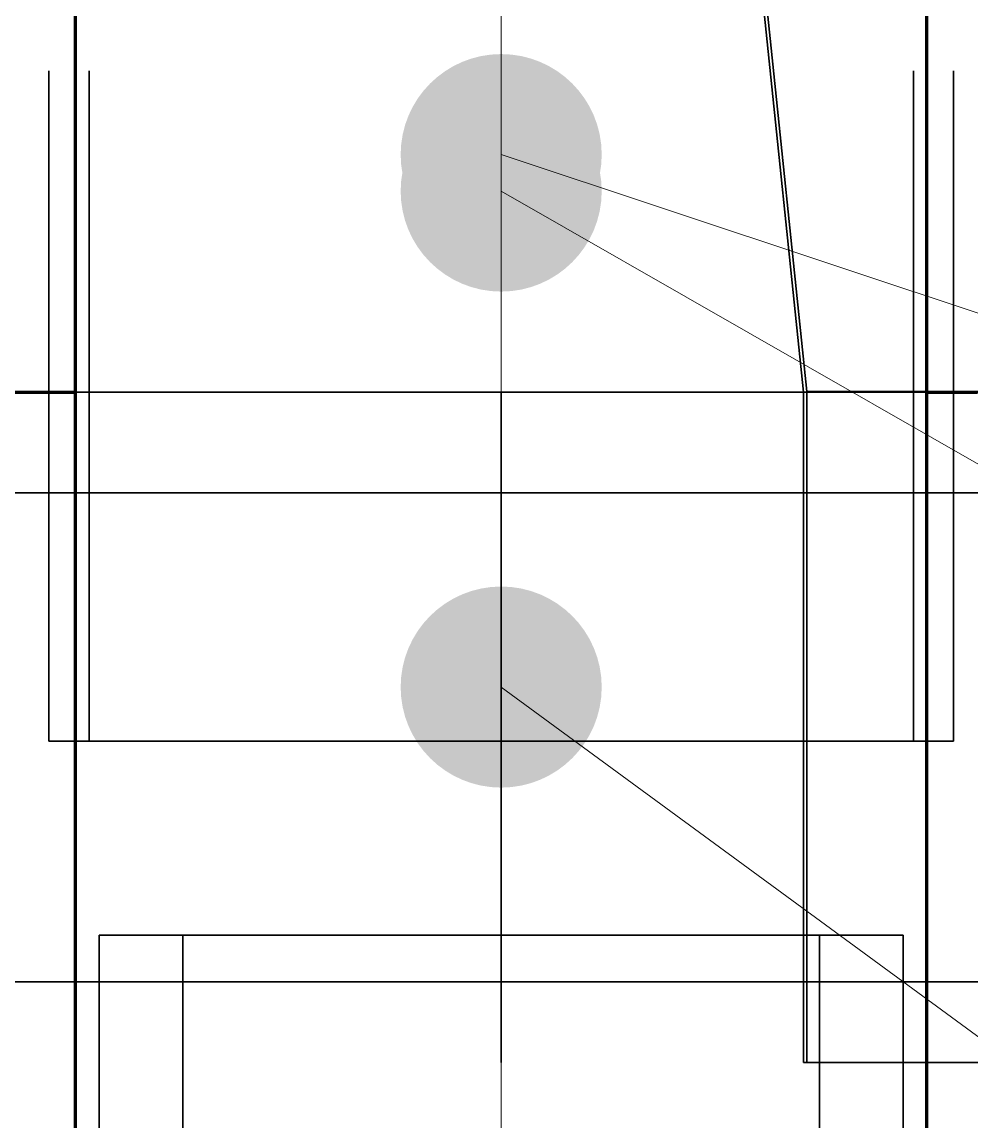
# Model space of a CAD drawing. Header units: millimetres. Extents: x 0 to 2382, y 0 to 420.
# Drawn here: x 997.11 to 1002.77, y 340.05 to 346.62 of the extents above; entities that cross this region are included whole.
import ezdxf

# ---------------------------------------------------------------- set-up
doc = ezdxf.new("R2010")
doc.units = ezdxf.units.MM
doc.linetypes.add('IRAM-E-TRAZOS', pattern=[5, 4, -1])
doc.linetypes.add('IRAM-F-TRAZO-PUNTO', pattern=[20, 15, -2, 1, -2])
for name, color, linetype, lineweight in [('01-VISIBLE', 7, 'CONTINUOUS', 70), ('02-OCULTA', 4, 'IRAM-E-TRAZOS', 35), ('03-EJE', 1, 'IRAM-F-TRAZO-PUNTO', 18), ('08-FINA', 5, 'CONTINUOUS', 18)]:
    doc.layers.add(name, color=color, linetype=linetype, lineweight=lineweight)

msp = doc.modelspace()

# ---------------------------------------------------------------- hatches: boundary and pattern name
at = {"layer": '08-FINA'}
h = msp.add_hatch(color=7, dxfattribs=at)
h.dxf.hatch_style = 1
edge = h.paths.add_edge_path()
edge.add_arc((999.9667, 345.8253), 0.6, 0, 360)
h = msp.add_hatch(color=7, dxfattribs=at)
h.dxf.hatch_style = 1
edge = h.paths.add_edge_path()
edge.add_arc((999.9667, 345.6079), 0.6, 0, 360)
h = msp.add_hatch(color=7, dxfattribs=at)
h.dxf.hatch_style = 1
edge = h.paths.add_edge_path()
edge.add_arc((999.9667, 342.6479), 0.6, 0, 360)

# ---------------------------------------------------------------- linework, layer by layer
at = {"layer": '01-VISIBLE'}
for points in [[(997.4267, 317.9618), (997.4267, 354.5582)], [(1002.5067, 319.2908), (1002.5067, 354.5582)], [(997.0228, 344.4079), (997.1238, 344.4079), (997.2247, 344.4079), (997.3257, 344.4079), (997.4267, 344.4079)], [(1002.5067, 344.4079), (1002.6076, 344.4079), (1002.7086, 344.4079), (1002.8096, 344.4079)]]:
    msp.add_lwpolyline(points, dxfattribs=at)
at = {"layer": '02-OCULTA'}
for points in [[(997.4267, 354.5582), (997.4267, 317.9618)], [(1002.5067, 354.5582), (1002.5067, 319.2908)], [(997.2667, 342.3253), (997.2667, 349.3253)], [(997.5067, 342.3253), (997.5067, 349.3253)], [(1002.4267, 342.3253), (1002.4267, 349.3253)], [(1002.6667, 342.3253), (1002.6667, 349.3253)], [(1001.7716, 344.4079), (1001.5216, 346.8079)], [(1001.5395, 346.8322), (1001.7916, 344.4121)], [(999.9667, 344.4079), (999.8664, 344.4079), (999.7661, 344.4079), (999.6658, 344.4079), (999.5655, 344.4079), (999.4652, 344.4079), (999.3649, 344.4079), (999.2646, 344.4079), (999.1643, 344.4079), (999.064, 344.4079), (998.9637, 344.4079), (998.8634, 344.4079), (998.7631, 344.4079), (998.6628, 344.4079), (998.5625, 344.4079), (998.4622, 344.4079), (998.3619, 344.4079), (998.2616, 344.4079), (998.1613, 344.4079), (998.061, 344.4079), (997.9607, 344.4079), (997.8604, 344.4079), (997.7601, 344.4079), (997.6598, 344.4079), (997.5595, 344.4079), (997.4592, 344.4079), (997.3589, 344.4079), (997.2586, 344.4079), (997.1583, 344.4079), (997.058, 344.4079)], [(997.058, 344.4079), (997.1583, 344.4079), (997.2586, 344.4079), (997.3589, 344.4079), (997.4592, 344.4079), (997.5595, 344.4079), (997.6598, 344.4079), (997.7601, 344.4079), (997.8604, 344.4079), (997.9607, 344.4079), (998.061, 344.4079), (998.1613, 344.4079), (998.2616, 344.4079), (998.3619, 344.4079), (998.4622, 344.4079), (998.5625, 344.4079), (998.6628, 344.4079), (998.7631, 344.4079), (998.8634, 344.4079), (998.9637, 344.4079), (999.064, 344.4079), (999.1643, 344.4079), (999.2646, 344.4079), (999.3649, 344.4079), (999.4652, 344.4079), (999.5655, 344.4079), (999.6658, 344.4079), (999.7661, 344.4079), (999.8664, 344.4079), (999.9667, 344.4079), (1000.067, 344.4079), (1000.1673, 344.4079), (1000.2676, 344.4079), (1000.3679, 344.4079), (1000.4682, 344.4079), (1000.5685, 344.4079), (1000.6688, 344.4079), (1000.7691, 344.4079), (1000.8694, 344.4079), (1000.9697, 344.4079), (1001.07, 344.4079), (1001.1702, 344.4079), (1001.2705, 344.4079), (1001.3708, 344.4079), (1001.4711, 344.4079), (1001.5714, 344.4079), (1001.6717, 344.4079), (1001.772, 344.4079), (1001.8723, 344.4079), (1001.9726, 344.4079), (1002.0729, 344.4079), (1002.1732, 344.4079), (1002.2735, 344.4079), (1002.3738, 344.4079), (1002.4741, 344.4079), (1002.5744, 344.4079), (1002.6747, 344.4079), (1002.775, 344.4079)], [(999.9667, 344.4079), (999.8664, 344.4079), (999.7661, 344.4079), (999.6658, 344.4079), (999.5655, 344.4079), (999.4652, 344.4079), (999.3649, 344.4079), (999.2646, 344.4079), (999.1643, 344.4079), (999.064, 344.4079), (998.9637, 344.4079), (998.8634, 344.4079), (998.7631, 344.4079), (998.6628, 344.4079), (998.5625, 344.4079), (998.4622, 344.4079), (998.3619, 344.4079), (998.2616, 344.4079), (998.1613, 344.4079), (998.061, 344.4079), (997.9607, 344.4079), (997.8604, 344.4079), (997.7601, 344.4079), (997.6598, 344.4079), (997.5595, 344.4079), (997.4592, 344.4079), (997.3589, 344.4079), (997.2586, 344.4079), (997.1583, 344.4079), (997.058, 344.4079)], [(997.058, 344.4079), (997.1583, 344.4079), (997.2586, 344.4079), (997.3589, 344.4079), (997.4592, 344.4079), (997.5595, 344.4079), (997.6598, 344.4079), (997.7601, 344.4079), (997.8604, 344.4079), (997.9607, 344.4079), (998.061, 344.4079), (998.1613, 344.4079), (998.2616, 344.4079), (998.3619, 344.4079), (998.4622, 344.4079), (998.5625, 344.4079), (998.6628, 344.4079), (998.7631, 344.4079), (998.8634, 344.4079), (998.9637, 344.4079), (999.064, 344.4079), (999.1643, 344.4079), (999.2646, 344.4079), (999.3649, 344.4079), (999.4652, 344.4079), (999.5655, 344.4079), (999.6658, 344.4079), (999.7661, 344.4079), (999.8664, 344.4079), (999.9667, 344.4079), (1000.067, 344.4079), (1000.1673, 344.4079), (1000.2676, 344.4079), (1000.3679, 344.4079), (1000.4682, 344.4079), (1000.5685, 344.4079), (1000.6688, 344.4079), (1000.7691, 344.4079), (1000.8694, 344.4079), (1000.9697, 344.4079), (1001.07, 344.4079), (1001.1702, 344.4079), (1001.2705, 344.4079), (1001.3708, 344.4079), (1001.4711, 344.4079), (1001.5714, 344.4079), (1001.6717, 344.4079), (1001.772, 344.4079), (1001.8723, 344.4079), (1001.9726, 344.4079), (1002.0729, 344.4079), (1002.1732, 344.4079), (1002.2735, 344.4079), (1002.3738, 344.4079), (1002.4741, 344.4079), (1002.5744, 344.4079), (1002.6747, 344.4079), (1002.775, 344.4079)], [(999.9667, 344.4079), (999.8664, 344.4079), (999.7661, 344.4079), (999.6658, 344.4079), (999.5656, 344.4079), (999.4653, 344.4079), (999.365, 344.4079), (999.2647, 344.4079), (999.1644, 344.4079), (999.0642, 344.4079), (998.9639, 344.4079), (998.8636, 344.4079), (998.7633, 344.4079), (998.6631, 344.4079), (998.5628, 344.4079), (998.4625, 344.4079), (998.3622, 344.4079), (998.2619, 344.4079), (998.1617, 344.4079), (998.0614, 344.4079), (997.9611, 344.4079), (997.8608, 344.4079), (997.7606, 344.4079), (997.6603, 344.4079), (997.56, 344.4079), (997.4597, 344.4079), (997.3594, 344.4079), (997.2592, 344.4079), (997.1589, 344.4079), (997.0586, 344.4079)], [(997.0586, 344.4079), (997.1589, 344.4079), (997.2592, 344.4079), (997.3594, 344.4079), (997.4597, 344.4079), (997.56, 344.4079), (997.6603, 344.4079), (997.7606, 344.4079), (997.8608, 344.4079), (997.9611, 344.4079), (998.0614, 344.4079), (998.1617, 344.4079), (998.2619, 344.4079), (998.3622, 344.4079), (998.4625, 344.4079), (998.5628, 344.4079), (998.6631, 344.4079), (998.7633, 344.4079), (998.8636, 344.4079), (998.9639, 344.4079), (999.0642, 344.4079), (999.1644, 344.4079), (999.2647, 344.4079), (999.365, 344.4079), (999.4653, 344.4079), (999.5656, 344.4079), (999.6658, 344.4079), (999.7661, 344.4079), (999.8664, 344.4079), (999.9667, 344.4079), (1000.0669, 344.4079), (1000.1672, 344.4079), (1000.2675, 344.4079), (1000.3678, 344.4079), (1000.4681, 344.4079), (1000.5683, 344.4079), (1000.6686, 344.4079), (1000.7689, 344.4079), (1000.8692, 344.4079), (1000.9694, 344.4079), (1001.0697, 344.4079), (1001.17, 344.4079), (1001.2703, 344.4079), (1001.3706, 344.4079), (1001.4708, 344.4079), (1001.5711, 344.4079), (1001.6714, 344.4079), (1001.7717, 344.4079), (1001.8719, 344.4079), (1001.9722, 344.4079), (1002.0725, 344.4079), (1002.1728, 344.4079), (1002.2731, 344.4079), (1002.3733, 344.4079), (1002.4736, 344.4079), (1002.5739, 344.4079), (1002.6742, 344.4079), (1002.7744, 344.4079)], [(999.9667, 344.4079), (999.8667, 344.4079), (999.7667, 344.4079), (999.6667, 344.4079), (999.5667, 344.4079), (999.4667, 344.4079), (999.3667, 344.4079), (999.2667, 344.4079), (999.1667, 344.4079), (999.0667, 344.4079), (998.9667, 344.4079), (998.8667, 344.4079), (998.7667, 344.4079), (998.6667, 344.4079), (998.5667, 344.4079), (998.4667, 344.4079), (998.3667, 344.4079), (998.2667, 344.4079), (998.1667, 344.4079), (998.0667, 344.4079), (997.9667, 344.4079), (997.8667, 344.4079), (997.7667, 344.4079), (997.6667, 344.4079), (997.5667, 344.4079), (997.4667, 344.4079), (997.3667, 344.4079), (997.2667, 344.4079), (997.1667, 344.4079), (997.0667, 344.4079)], [(999.9667, 344.4079), (999.8667, 344.4079), (999.7667, 344.4079), (999.6667, 344.4079), (999.5667, 344.4079), (999.4667, 344.4079), (999.3667, 344.4079), (999.2667, 344.4079), (999.1667, 344.4079), (999.0667, 344.4079), (998.9667, 344.4079), (998.8667, 344.4079), (998.7667, 344.4079), (998.6667, 344.4079), (998.5667, 344.4079), (998.4667, 344.4079), (998.3667, 344.4079), (998.2667, 344.4079), (998.1667, 344.4079), (998.0667, 344.4079), (997.9667, 344.4079), (997.8667, 344.4079), (997.7667, 344.4079), (997.6667, 344.4079), (997.5667, 344.4079), (997.4667, 344.4079), (997.3667, 344.4079), (997.2667, 344.4079), (997.1667, 344.4079), (997.0667, 344.4079)], [(997.0667, 344.4079), (997.1667, 344.4079), (997.2667, 344.4079), (997.3667, 344.4079), (997.4667, 344.4079), (997.5667, 344.4079), (997.6667, 344.4079), (997.7667, 344.4079), (997.8667, 344.4079), (997.9667, 344.4079), (998.0667, 344.4079), (998.1667, 344.4079), (998.2667, 344.4079), (998.3667, 344.4079), (998.4667, 344.4079), (998.5667, 344.4079), (998.6667, 344.4079), (998.7667, 344.4079), (998.8667, 344.4079), (998.9667, 344.4079), (999.0667, 344.4079), (999.1667, 344.4079), (999.2667, 344.4079), (999.3667, 344.4079), (999.4667, 344.4079), (999.5667, 344.4079), (999.6667, 344.4079), (999.7667, 344.4079), (999.8667, 344.4079), (999.9667, 344.4079), (1000.0667, 344.4079), (1000.1667, 344.4079), (1000.2667, 344.4079), (1000.3667, 344.4079), (1000.4667, 344.4079), (1000.5667, 344.4079), (1000.6667, 344.4079), (1000.7667, 344.4079), (1000.8667, 344.4079), (1000.9667, 344.4079), (1001.0667, 344.4079), (1001.1667, 344.4079), (1001.2667, 344.4079), (1001.3667, 344.4079), (1001.4667, 344.4079), (1001.5667, 344.4079), (1001.6667, 344.4079), (1001.7667, 344.4079), (1001.8667, 344.4079), (1001.9667, 344.4079), (1002.0667, 344.4079), (1002.1667, 344.4079), (1002.2667, 344.4079), (1002.3667, 344.4079), (1002.4667, 344.4079), (1002.5667, 344.4079), (1002.6667, 344.4079), (1002.7667, 344.4079), (1002.8667, 344.4079)], [(999.9667, 344.4079), (999.8667, 344.4079), (999.7667, 344.4079), (999.6667, 344.4079), (999.5667, 344.4079), (999.4667, 344.4079), (999.3667, 344.4079), (999.2667, 344.4079), (999.1667, 344.4079), (999.0667, 344.4079), (998.9667, 344.4079), (998.8667, 344.4079), (998.7667, 344.4079), (998.6667, 344.4079), (998.5667, 344.4079), (998.4667, 344.4079), (998.3667, 344.4079), (998.2667, 344.4079), (998.1667, 344.4079), (998.0667, 344.4079), (997.9667, 344.4079), (997.8667, 344.4079), (997.7667, 344.4079), (997.6667, 344.4079), (997.5667, 344.4079), (997.4667, 344.4079), (997.3667, 344.4079), (997.2667, 344.4079), (997.1667, 344.4079), (997.0667, 344.4079)], [(997.0667, 344.4079), (997.1667, 344.4079), (997.2667, 344.4079), (997.3667, 344.4079), (997.4667, 344.4079), (997.5667, 344.4079), (997.6667, 344.4079), (997.7667, 344.4079), (997.8667, 344.4079), (997.9667, 344.4079), (998.0667, 344.4079), (998.1667, 344.4079), (998.2667, 344.4079), (998.3667, 344.4079), (998.4667, 344.4079), (998.5667, 344.4079), (998.6667, 344.4079), (998.7667, 344.4079), (998.8667, 344.4079), (998.9667, 344.4079), (999.0667, 344.4079), (999.1667, 344.4079), (999.2667, 344.4079), (999.3667, 344.4079), (999.4667, 344.4079), (999.5667, 344.4079), (999.6667, 344.4079), (999.7667, 344.4079), (999.8667, 344.4079), (999.9667, 344.4079), (1000.0667, 344.4079), (1000.1667, 344.4079), (1000.2667, 344.4079), (1000.3667, 344.4079), (1000.4667, 344.4079), (1000.5667, 344.4079), (1000.6667, 344.4079), (1000.7667, 344.4079), (1000.8667, 344.4079), (1000.9667, 344.4079), (1001.0667, 344.4079), (1001.1667, 344.4079), (1001.2667, 344.4079), (1001.3667, 344.4079), (1001.4667, 344.4079), (1001.5667, 344.4079), (1001.6667, 344.4079), (1001.7667, 344.4079), (1001.8667, 344.4079), (1001.9667, 344.4079), (1002.0667, 344.4079), (1002.1667, 344.4079), (1002.2667, 344.4079), (1002.3667, 344.4079), (1002.4667, 344.4079), (1002.5667, 344.4079), (1002.6667, 344.4079), (1002.7667, 344.4079), (1002.8667, 344.4079)], [(999.9667, 344.4079), (999.8667, 344.4079), (999.7667, 344.4079), (999.6667, 344.4079), (999.5667, 344.4079), (999.4667, 344.4079), (999.3667, 344.4079), (999.2667, 344.4079), (999.1667, 344.4079), (999.0667, 344.4079), (998.9667, 344.4079), (998.8667, 344.4079), (998.7667, 344.4079), (998.6667, 344.4079), (998.5667, 344.4079), (998.4667, 344.4079), (998.3667, 344.4079), (998.2667, 344.4079), (998.1667, 344.4079), (998.0667, 344.4079), (997.9667, 344.4079), (997.8667, 344.4079), (997.7667, 344.4079), (997.6667, 344.4079), (997.5667, 344.4079), (997.4667, 344.4079), (997.3667, 344.4079), (997.2667, 344.4079), (997.1667, 344.4079), (997.0667, 344.4079)], [(997.0667, 344.4079), (997.1667, 344.4079), (997.2667, 344.4079), (997.3667, 344.4079), (997.4667, 344.4079), (997.5667, 344.4079), (997.6667, 344.4079), (997.7667, 344.4079), (997.8667, 344.4079), (997.9667, 344.4079), (998.0667, 344.4079), (998.1667, 344.4079), (998.2667, 344.4079), (998.3667, 344.4079), (998.4667, 344.4079), (998.5667, 344.4079), (998.6667, 344.4079), (998.7667, 344.4079), (998.8667, 344.4079), (998.9667, 344.4079), (999.0667, 344.4079), (999.1667, 344.4079), (999.2667, 344.4079), (999.3667, 344.4079), (999.4667, 344.4079), (999.5667, 344.4079), (999.6667, 344.4079), (999.7667, 344.4079), (999.8667, 344.4079), (999.9667, 344.4079), (1000.0667, 344.4079), (1000.1667, 344.4079), (1000.2667, 344.4079), (1000.3667, 344.4079), (1000.4667, 344.4079), (1000.5667, 344.4079), (1000.6667, 344.4079), (1000.7667, 344.4079), (1000.8667, 344.4079), (1000.9667, 344.4079), (1001.0667, 344.4079), (1001.1667, 344.4079), (1001.2667, 344.4079), (1001.3667, 344.4079), (1001.4667, 344.4079), (1001.5667, 344.4079), (1001.6667, 344.4079), (1001.7667, 344.4079), (1001.8667, 344.4079), (1001.9667, 344.4079), (1002.0667, 344.4079), (1002.1667, 344.4079), (1002.2667, 344.4079), (1002.3667, 344.4079), (1002.4667, 344.4079), (1002.5667, 344.4079), (1002.6667, 344.4079), (1002.7667, 344.4079), (1002.8667, 344.4079)], [(999.9667, 344.4079), (999.8667, 344.4079), (999.7667, 344.4079), (999.6667, 344.4079), (999.5667, 344.4079), (999.4667, 344.4079), (999.3667, 344.4079), (999.2667, 344.4079), (999.1667, 344.4079), (999.0667, 344.4079), (998.9667, 344.4079), (998.8667, 344.4079), (998.7667, 344.4079), (998.6667, 344.4079), (998.5667, 344.4079), (998.4667, 344.4079), (998.3667, 344.4079), (998.2667, 344.4079), (998.1667, 344.4079), (998.0667, 344.4079), (997.9667, 344.4079), (997.8667, 344.4079), (997.7667, 344.4079), (997.6667, 344.4079), (997.5667, 344.4079), (997.4667, 344.4079), (997.3667, 344.4079), (997.2667, 344.4079), (997.1667, 344.4079), (997.0667, 344.4079)], [(997.0667, 344.4079), (997.1667, 344.4079), (997.2667, 344.4079), (997.3667, 344.4079), (997.4667, 344.4079), (997.5667, 344.4079), (997.6667, 344.4079), (997.7667, 344.4079), (997.8667, 344.4079), (997.9667, 344.4079), (998.0667, 344.4079), (998.1667, 344.4079), (998.2667, 344.4079), (998.3667, 344.4079), (998.4667, 344.4079), (998.5667, 344.4079), (998.6667, 344.4079), (998.7667, 344.4079), (998.8667, 344.4079), (998.9667, 344.4079), (999.0667, 344.4079), (999.1667, 344.4079), (999.2667, 344.4079), (999.3667, 344.4079), (999.4667, 344.4079), (999.5667, 344.4079), (999.6667, 344.4079), (999.7667, 344.4079), (999.8667, 344.4079), (999.9667, 344.4079), (1000.0667, 344.4079), (1000.1667, 344.4079), (1000.2667, 344.4079), (1000.3667, 344.4079), (1000.4667, 344.4079), (1000.5667, 344.4079), (1000.6667, 344.4079), (1000.7667, 344.4079), (1000.8667, 344.4079), (1000.9667, 344.4079), (1001.0667, 344.4079), (1001.1667, 344.4079), (1001.2667, 344.4079), (1001.3667, 344.4079), (1001.4667, 344.4079), (1001.5667, 344.4079), (1001.6667, 344.4079), (1001.7667, 344.4079), (1001.8667, 344.4079), (1001.9667, 344.4079), (1002.0667, 344.4079), (1002.1667, 344.4079), (1002.2667, 344.4079), (1002.3667, 344.4079), (1002.4667, 344.4079), (1002.5667, 344.4079), (1002.6667, 344.4079), (1002.7667, 344.4079), (1002.8667, 344.4079)], [(997.4267, 344.4079), (997.5283, 344.4079), (997.6299, 344.4079), (997.7315, 344.4079), (997.8331, 344.4079), (997.9347, 344.4079), (998.0363, 344.4079), (998.1379, 344.4079), (998.2395, 344.4079), (998.3411, 344.4079), (998.4427, 344.4079), (998.5443, 344.4079), (998.6459, 344.4079), (998.7475, 344.4079), (998.8491, 344.4079), (998.9507, 344.4079), (999.0523, 344.4079), (999.1539, 344.4079), (999.2555, 344.4079), (999.3571, 344.4079), (999.4587, 344.4079), (999.5603, 344.4079), (999.6619, 344.4079), (999.7635, 344.4079), (999.8651, 344.4079), (999.9667, 344.4079), (1000.0683, 344.4079), (1000.1699, 344.4079), (1000.2715, 344.4079), (1000.3731, 344.4079), (1000.4747, 344.4079), (1000.5763, 344.4079), (1000.6779, 344.4079), (1000.7795, 344.4079), (1000.8811, 344.4079), (1000.9827, 344.4079), (1001.0843, 344.4079), (1001.1859, 344.4079), (1001.2875, 344.4079), (1001.3891, 344.4079), (1001.4907, 344.4079), (1001.5923, 344.4079), (1001.6939, 344.4079), (1001.7955, 344.4079), (1001.8971, 344.4079), (1001.9987, 344.4079), (1002.1003, 344.4079), (1002.2019, 344.4079), (1002.3035, 344.4079), (1002.4051, 344.4079), (1002.5067, 344.4079)], [(999.9667, 344.4079), (999.9667, 336.1628)], [(1002.7744, 344.4079), (1002.6742, 344.4079), (1002.5739, 344.4079), (1002.4736, 344.4079), (1002.3733, 344.4079), (1002.2731, 344.4079), (1002.1728, 344.4079), (1002.0725, 344.4079), (1001.9722, 344.4079), (1001.8719, 344.4079), (1001.7717, 344.4079), (1001.6714, 344.4079), (1001.5711, 344.4079), (1001.4708, 344.4079), (1001.3706, 344.4079), (1001.2703, 344.4079), (1001.17, 344.4079), (1001.0697, 344.4079), (1000.9694, 344.4079), (1000.8692, 344.4079), (1000.7689, 344.4079), (1000.6686, 344.4079), (1000.5683, 344.4079), (1000.4681, 344.4079), (1000.3678, 344.4079), (1000.2675, 344.4079), (1000.1672, 344.4079), (1000.0669, 344.4079), (999.9667, 344.4079)], [(1002.7989, 344.4079), (1002.6977, 344.4079), (1002.5966, 344.4079), (1002.4954, 344.4079), (1002.3943, 344.4079), (1002.2931, 344.4079), (1002.192, 344.4079), (1002.0908, 344.4079), (1001.9897, 344.4079), (1001.8885, 344.4079), (1001.7874, 344.4079), (1001.6862, 344.4079), (1001.5851, 344.4079), (1001.4839, 344.4079), (1001.3828, 344.4079), (1001.2816, 344.4079), (1001.1805, 344.4079), (1001.0793, 344.4079), (1000.9782, 344.4079), (1000.877, 344.4079), (1000.7759, 344.4079), (1000.6747, 344.4079), (1000.5736, 344.4079), (1000.4724, 344.4079), (1000.3713, 344.4079), (1000.2701, 344.4079), (1000.169, 344.4079), (1000.0678, 344.4079), (999.9667, 344.4079)], [(1002.8045, 344.4079), (1002.7032, 344.4079), (1002.6018, 344.4079), (1002.5005, 344.4079), (1002.3991, 344.4079), (1002.2977, 344.4079), (1002.1964, 344.4079), (1002.095, 344.4079), (1001.9937, 344.4079), (1001.8923, 344.4079), (1001.791, 344.4079), (1001.6896, 344.4079), (1001.5883, 344.4079), (1001.4869, 344.4079), (1001.3856, 344.4079), (1001.2842, 344.4079), (1001.1829, 344.4079), (1001.0815, 344.4079), (1000.9802, 344.4079), (1000.8788, 344.4079), (1000.7775, 344.4079), (1000.6761, 344.4079), (1000.5748, 344.4079), (1000.4734, 344.4079), (1000.3721, 344.4079), (1000.2707, 344.4079), (1000.1694, 344.4079), (1000.068, 344.4079), (999.9667, 344.4079)], [(1002.775, 344.4079), (1002.6747, 344.4079), (1002.5744, 344.4079), (1002.4741, 344.4079), (1002.3738, 344.4079), (1002.2735, 344.4079), (1002.1732, 344.4079), (1002.0729, 344.4079), (1001.9726, 344.4079), (1001.8723, 344.4079), (1001.772, 344.4079), (1001.6717, 344.4079), (1001.5714, 344.4079), (1001.4711, 344.4079), (1001.3708, 344.4079), (1001.2705, 344.4079), (1001.1702, 344.4079), (1001.07, 344.4079), (1000.9697, 344.4079), (1000.8694, 344.4079), (1000.7691, 344.4079), (1000.6688, 344.4079), (1000.5685, 344.4079), (1000.4682, 344.4079), (1000.3679, 344.4079), (1000.2676, 344.4079), (1000.1673, 344.4079), (1000.067, 344.4079), (999.9667, 344.4079)], [(1002.8008, 344.4079), (1002.6996, 344.4079), (1002.5984, 344.4079), (1002.4972, 344.4079), (1002.3959, 344.4079), (1002.2947, 344.4079), (1002.1935, 344.4079), (1002.0923, 344.4079), (1001.9911, 344.4079), (1001.8898, 344.4079), (1001.7886, 344.4079), (1001.6874, 344.4079), (1001.5862, 344.4079), (1001.485, 344.4079), (1001.3837, 344.4079), (1001.2825, 344.4079), (1001.1813, 344.4079), (1001.0801, 344.4079), (1000.9789, 344.4079), (1000.8776, 344.4079), (1000.7764, 344.4079), (1000.6752, 344.4079), (1000.574, 344.4079), (1000.4728, 344.4079), (1000.3715, 344.4079), (1000.2703, 344.4079), (1000.1691, 344.4079), (1000.0679, 344.4079), (999.9667, 344.4079)], [(1002.775, 344.4079), (1002.6747, 344.4079), (1002.5744, 344.4079), (1002.4741, 344.4079), (1002.3738, 344.4079), (1002.2735, 344.4079), (1002.1732, 344.4079), (1002.0729, 344.4079), (1001.9726, 344.4079), (1001.8723, 344.4079), (1001.772, 344.4079), (1001.6717, 344.4079), (1001.5714, 344.4079), (1001.4711, 344.4079), (1001.3708, 344.4079), (1001.2705, 344.4079), (1001.1702, 344.4079), (1001.07, 344.4079), (1000.9697, 344.4079), (1000.8694, 344.4079), (1000.7691, 344.4079), (1000.6688, 344.4079), (1000.5685, 344.4079), (1000.4682, 344.4079), (1000.3679, 344.4079), (1000.2676, 344.4079), (1000.1673, 344.4079), (1000.067, 344.4079), (999.9667, 344.4079)], [(1002.803, 344.4079), (1002.7017, 344.4079), (1002.6004, 344.4079), (1002.4991, 344.4079), (1002.3978, 344.4079), (1002.2965, 344.4079), (1002.1952, 344.4079), (1002.0939, 344.4079), (1001.9926, 344.4079), (1001.8913, 344.4079), (1001.79, 344.4079), (1001.6887, 344.4079), (1001.5874, 344.4079), (1001.4861, 344.4079), (1001.3848, 344.4079), (1001.2835, 344.4079), (1001.1823, 344.4079), (1001.081, 344.4079), (1000.9797, 344.4079), (1000.8784, 344.4079), (1000.7771, 344.4079), (1000.6758, 344.4079), (1000.5745, 344.4079), (1000.4732, 344.4079), (1000.3719, 344.4079), (1000.2706, 344.4079), (1000.1693, 344.4079), (1000.068, 344.4079), (999.9667, 344.4079)], [(1002.8061, 344.4079), (1002.7047, 344.4079), (1002.6033, 344.4079), (1002.5019, 344.4079), (1002.4005, 344.4079), (1002.2991, 344.4079), (1002.1977, 344.4079), (1002.0962, 344.4079), (1001.9948, 344.4079), (1001.8934, 344.4079), (1001.792, 344.4079), (1001.6906, 344.4079), (1001.5892, 344.4079), (1001.4878, 344.4079), (1001.3864, 344.4079), (1001.285, 344.4079), (1001.1836, 344.4079), (1001.0822, 344.4079), (1000.9808, 344.4079), (1000.8793, 344.4079), (1000.7779, 344.4079), (1000.6765, 344.4079), (1000.5751, 344.4079), (1000.4737, 344.4079), (1000.3723, 344.4079), (1000.2709, 344.4079), (1000.1695, 344.4079), (1000.0681, 344.4079), (999.9667, 344.4079)], [(1006.9677, 344.4079), (1001.7716, 344.4079)], [(1001.7716, 340.4079), (1001.7716, 344.4079)], [(1001.7916, 344.4121), (1001.7916, 340.4079)], [(1001.7916, 344.4121), (1006.9877, 344.4121)], [(999.9667, 343.8079), (999.8667, 343.8079), (999.7667, 343.8079), (999.6667, 343.8079), (999.5667, 343.8079), (999.4667, 343.8079), (999.3667, 343.8079), (999.2667, 343.8079), (999.1667, 343.8079), (999.0667, 343.8079), (998.9667, 343.8079), (998.8667, 343.8079), (998.7667, 343.8079), (998.6667, 343.8079), (998.5667, 343.8079), (998.4667, 343.8079), (998.3667, 343.8079), (998.2667, 343.8079), (998.1667, 343.8079), (998.0667, 343.8079), (997.9667, 343.8079), (997.8667, 343.8079), (997.7667, 343.8079), (997.6667, 343.8079), (997.5667, 343.8079), (997.4667, 343.8079), (997.3667, 343.8079), (997.2667, 343.8079), (997.1667, 343.8079), (997.0667, 343.8079)], [(997.0667, 343.8079), (997.1667, 343.8079), (997.2667, 343.8079), (997.3667, 343.8079), (997.4667, 343.8079), (997.5667, 343.8079), (997.6667, 343.8079), (997.7667, 343.8079), (997.8667, 343.8079), (997.9667, 343.8079), (998.0667, 343.8079), (998.1667, 343.8079), (998.2667, 343.8079), (998.3667, 343.8079), (998.4667, 343.8079), (998.5667, 343.8079), (998.6667, 343.8079), (998.7667, 343.8079), (998.8667, 343.8079), (998.9667, 343.8079), (999.0667, 343.8079), (999.1667, 343.8079), (999.2667, 343.8079), (999.3667, 343.8079), (999.4667, 343.8079), (999.5667, 343.8079), (999.6667, 343.8079), (999.7667, 343.8079), (999.8667, 343.8079), (999.9667, 343.8079), (1000.0667, 343.8079), (1000.1667, 343.8079), (1000.2667, 343.8079), (1000.3667, 343.8079), (1000.4667, 343.8079), (1000.5667, 343.8079), (1000.6667, 343.8079), (1000.7667, 343.8079), (1000.8667, 343.8079), (1000.9667, 343.8079), (1001.0667, 343.8079), (1001.1667, 343.8079), (1001.2667, 343.8079), (1001.3667, 343.8079), (1001.4667, 343.8079), (1001.5667, 343.8079), (1001.6667, 343.8079), (1001.7667, 343.8079), (1001.8667, 343.8079), (1001.9667, 343.8079), (1002.0667, 343.8079), (1002.1667, 343.8079), (1002.2667, 343.8079), (1002.3667, 343.8079), (1002.4667, 343.8079), (1002.5667, 343.8079), (1002.6667, 343.8079), (1002.7667, 343.8079), (1002.8667, 343.8079)], [(999.9667, 343.8079), (999.8667, 343.8079), (999.7667, 343.8079), (999.6667, 343.8079), (999.5667, 343.8079), (999.4667, 343.8079), (999.3667, 343.8079), (999.2667, 343.8079), (999.1667, 343.8079), (999.0667, 343.8079), (998.9667, 343.8079), (998.8667, 343.8079), (998.7667, 343.8079), (998.6667, 343.8079), (998.5667, 343.8079), (998.4667, 343.8079), (998.3667, 343.8079), (998.2667, 343.8079), (998.1667, 343.8079), (998.0667, 343.8079), (997.9667, 343.8079), (997.8667, 343.8079), (997.7667, 343.8079), (997.6667, 343.8079), (997.5667, 343.8079), (997.4667, 343.8079), (997.3667, 343.8079), (997.2667, 343.8079), (997.1667, 343.8079), (997.0667, 343.8079)], [(997.0667, 343.8079), (997.1667, 343.8079), (997.2667, 343.8079), (997.3667, 343.8079), (997.4667, 343.8079), (997.5667, 343.8079), (997.6667, 343.8079), (997.7667, 343.8079), (997.8667, 343.8079), (997.9667, 343.8079), (998.0667, 343.8079), (998.1667, 343.8079), (998.2667, 343.8079), (998.3667, 343.8079), (998.4667, 343.8079), (998.5667, 343.8079), (998.6667, 343.8079), (998.7667, 343.8079), (998.8667, 343.8079), (998.9667, 343.8079), (999.0667, 343.8079), (999.1667, 343.8079), (999.2667, 343.8079), (999.3667, 343.8079), (999.4667, 343.8079), (999.5667, 343.8079), (999.6667, 343.8079), (999.7667, 343.8079), (999.8667, 343.8079), (999.9667, 343.8079), (1000.0667, 343.8079), (1000.1667, 343.8079), (1000.2667, 343.8079), (1000.3667, 343.8079), (1000.4667, 343.8079), (1000.5667, 343.8079), (1000.6667, 343.8079), (1000.7667, 343.8079), (1000.8667, 343.8079), (1000.9667, 343.8079), (1001.0667, 343.8079), (1001.1667, 343.8079), (1001.2667, 343.8079), (1001.3667, 343.8079), (1001.4667, 343.8079), (1001.5667, 343.8079), (1001.6667, 343.8079), (1001.7667, 343.8079), (1001.8667, 343.8079), (1001.9667, 343.8079), (1002.0667, 343.8079), (1002.1667, 343.8079), (1002.2667, 343.8079), (1002.3667, 343.8079), (1002.4667, 343.8079), (1002.5667, 343.8079), (1002.6667, 343.8079), (1002.7667, 343.8079), (1002.8667, 343.8079)], [(1002.803, 343.8079), (1002.7017, 343.8079), (1002.6004, 343.8079), (1002.4991, 343.8079), (1002.3978, 343.8079), (1002.2965, 343.8079), (1002.1952, 343.8079), (1002.0939, 343.8079), (1001.9926, 343.8079), (1001.8913, 343.8079), (1001.79, 343.8079), (1001.6887, 343.8079), (1001.5874, 343.8079), (1001.4861, 343.8079), (1001.3848, 343.8079), (1001.2835, 343.8079), (1001.1823, 343.8079), (1001.081, 343.8079), (1000.9797, 343.8079), (1000.8784, 343.8079), (1000.7771, 343.8079), (1000.6758, 343.8079), (1000.5745, 343.8079), (1000.4732, 343.8079), (1000.3719, 343.8079), (1000.2706, 343.8079), (1000.1693, 343.8079), (1000.068, 343.8079), (999.9667, 343.8079)], [(1002.8061, 343.8079), (1002.7047, 343.8079), (1002.6033, 343.8079), (1002.5019, 343.8079), (1002.4005, 343.8079), (1002.2991, 343.8079), (1002.1977, 343.8079), (1002.0962, 343.8079), (1001.9948, 343.8079), (1001.8934, 343.8079), (1001.792, 343.8079), (1001.6906, 343.8079), (1001.5892, 343.8079), (1001.4878, 343.8079), (1001.3864, 343.8079), (1001.285, 343.8079), (1001.1836, 343.8079), (1001.0822, 343.8079), (1000.9808, 343.8079), (1000.8793, 343.8079), (1000.7779, 343.8079), (1000.6765, 343.8079), (1000.5751, 343.8079), (1000.4737, 343.8079), (1000.3723, 343.8079), (1000.2709, 343.8079), (1000.1695, 343.8079), (1000.0681, 343.8079), (999.9667, 343.8079)], [(999.9667, 342.3253), (999.8667, 342.3253), (999.7667, 342.3253), (999.6667, 342.3253), (999.5667, 342.3253), (999.4667, 342.3253), (999.3667, 342.3253), (999.2667, 342.3253), (999.1667, 342.3253), (999.0667, 342.3253), (998.9667, 342.3253), (998.8667, 342.3253), (998.7667, 342.3253), (998.6667, 342.3253), (998.5667, 342.3253), (998.4667, 342.3253), (998.3667, 342.3253), (998.2667, 342.3253), (998.1667, 342.3253), (998.0667, 342.3253), (997.9667, 342.3253), (997.8667, 342.3253), (997.7667, 342.3253), (997.6667, 342.3253), (997.5667, 342.3253), (997.4667, 342.3253), (997.3667, 342.3253), (997.2667, 342.3253)], [(997.2667, 342.3253), (997.3667, 342.3253), (997.4667, 342.3253), (997.5667, 342.3253), (997.6667, 342.3253), (997.7667, 342.3253), (997.8667, 342.3253), (997.9667, 342.3253), (998.0667, 342.3253), (998.1667, 342.3253), (998.2667, 342.3253), (998.3667, 342.3253), (998.4667, 342.3253), (998.5667, 342.3253), (998.6667, 342.3253), (998.7667, 342.3253), (998.8667, 342.3253), (998.9667, 342.3253), (999.0667, 342.3253), (999.1667, 342.3253), (999.2667, 342.3253), (999.3667, 342.3253), (999.4667, 342.3253), (999.5667, 342.3253), (999.6667, 342.3253), (999.7667, 342.3253), (999.8667, 342.3253), (999.9667, 342.3253), (1000.0667, 342.3253), (1000.1667, 342.3253), (1000.2667, 342.3253), (1000.3667, 342.3253), (1000.4667, 342.3253), (1000.5667, 342.3253), (1000.6667, 342.3253), (1000.7667, 342.3253), (1000.8667, 342.3253), (1000.9667, 342.3253), (1001.0667, 342.3253), (1001.1667, 342.3253), (1001.2667, 342.3253), (1001.3667, 342.3253), (1001.4667, 342.3253), (1001.5667, 342.3253), (1001.6667, 342.3253), (1001.7667, 342.3253), (1001.8667, 342.3253), (1001.9667, 342.3253), (1002.0667, 342.3253), (1002.1667, 342.3253), (1002.2667, 342.3253), (1002.3667, 342.3253), (1002.4667, 342.3253), (1002.5667, 342.3253), (1002.6667, 342.3253)], [(999.9667, 342.3253), (999.8642, 342.3253), (999.7617, 342.3253), (999.6592, 342.3253), (999.5567, 342.3253), (999.4542, 342.3253), (999.3517, 342.3253), (999.2492, 342.3253), (999.1467, 342.3253), (999.0442, 342.3253), (998.9417, 342.3253), (998.8392, 342.3253), (998.7367, 342.3253), (998.6342, 342.3253), (998.5317, 342.3253), (998.4292, 342.3253), (998.3267, 342.3253), (998.2242, 342.3253), (998.1217, 342.3253), (998.0192, 342.3253), (997.9167, 342.3253), (997.8142, 342.3253), (997.7117, 342.3253), (997.6092, 342.3253), (997.5067, 342.3253)], [(997.5067, 342.3253), (997.6071, 342.3253), (997.7075, 342.3253), (997.8079, 342.3253), (997.9083, 342.3253), (998.0087, 342.3253), (998.1091, 342.3253), (998.2095, 342.3253), (998.3099, 342.3253), (998.4103, 342.3253), (998.5107, 342.3253), (998.6112, 342.3253), (998.7116, 342.3253), (998.812, 342.3253), (998.9124, 342.3253), (999.0128, 342.3253), (999.1132, 342.3253), (999.2136, 342.3253), (999.314, 342.3253), (999.4144, 342.3253), (999.5148, 342.3253), (999.6152, 342.3253), (999.7156, 342.3253), (999.8161, 342.3253), (999.9165, 342.3253), (1000.0169, 342.3253), (1000.1173, 342.3253), (1000.2177, 342.3253), (1000.3181, 342.3253), (1000.4185, 342.3253), (1000.5189, 342.3253), (1000.6193, 342.3253), (1000.7197, 342.3253), (1000.8201, 342.3253), (1000.9205, 342.3253), (1001.021, 342.3253), (1001.1214, 342.3253), (1001.2218, 342.3253), (1001.3222, 342.3253), (1001.4226, 342.3253), (1001.523, 342.3253), (1001.6234, 342.3253), (1001.7238, 342.3253), (1001.8242, 342.3253), (1001.9246, 342.3253), (1002.025, 342.3253), (1002.1254, 342.3253), (1002.2259, 342.3253), (1002.3263, 342.3253), (1002.4267, 342.3253)], [(1002.6667, 342.3253), (1002.5628, 342.3253), (1002.459, 342.3253), (1002.3551, 342.3253), (1002.2513, 342.3253), (1002.1474, 342.3253), (1002.0436, 342.3253), (1001.9397, 342.3253), (1001.8359, 342.3253), (1001.7321, 342.3253), (1001.6282, 342.3253), (1001.5244, 342.3253), (1001.4205, 342.3253), (1001.3167, 342.3253), (1001.2128, 342.3253), (1001.109, 342.3253), (1001.0051, 342.3253), (1000.9013, 342.3253), (1000.7974, 342.3253), (1000.6936, 342.3253), (1000.5897, 342.3253), (1000.4859, 342.3253), (1000.3821, 342.3253), (1000.2782, 342.3253), (1000.1744, 342.3253), (1000.0705, 342.3253), (999.9667, 342.3253)], [(1002.4267, 342.3253), (1002.3242, 342.3253), (1002.2217, 342.3253), (1002.1192, 342.3253), (1002.0167, 342.3253), (1001.9142, 342.3253), (1001.8117, 342.3253), (1001.7092, 342.3253), (1001.6067, 342.3253), (1001.5042, 342.3253), (1001.4017, 342.3253), (1001.2992, 342.3253), (1001.1967, 342.3253), (1001.0942, 342.3253), (1000.9917, 342.3253), (1000.8892, 342.3253), (1000.7867, 342.3253), (1000.6842, 342.3253), (1000.5817, 342.3253), (1000.4792, 342.3253), (1000.3767, 342.3253), (1000.2742, 342.3253), (1000.1717, 342.3253), (1000.0692, 342.3253), (999.9667, 342.3253)], [(999.9667, 341.1679), (999.8667, 341.1679), (999.7667, 341.1679), (999.6667, 341.1679), (999.5667, 341.1679), (999.4667, 341.1679), (999.3667, 341.1679), (999.2667, 341.1679), (999.1667, 341.1679), (999.0667, 341.1679), (998.9667, 341.1679), (998.8667, 341.1679), (998.7667, 341.1679), (998.6667, 341.1679), (998.5667, 341.1679), (998.4667, 341.1679), (998.3667, 341.1679), (998.2667, 341.1679), (998.1667, 341.1679), (998.0667, 341.1679), (997.9667, 341.1679), (997.8667, 341.1679), (997.7667, 341.1679), (997.6667, 341.1679), (997.5667, 341.1679)], [(997.5667, 341.1679), (997.6667, 341.1679), (997.7667, 341.1679), (997.8667, 341.1679), (997.9667, 341.1679), (998.0667, 341.1679), (998.1667, 341.1679), (998.2667, 341.1679), (998.3667, 341.1679), (998.4667, 341.1679), (998.5667, 341.1679), (998.6667, 341.1679), (998.7667, 341.1679), (998.8667, 341.1679), (998.9667, 341.1679), (999.0667, 341.1679), (999.1667, 341.1679), (999.2667, 341.1679), (999.3667, 341.1679), (999.4667, 341.1679), (999.5667, 341.1679), (999.6667, 341.1679), (999.7667, 341.1679), (999.8667, 341.1679), (999.9667, 341.1679), (1000.0667, 341.1679), (1000.1667, 341.1679), (1000.2667, 341.1679), (1000.3667, 341.1679), (1000.4667, 341.1679), (1000.5667, 341.1679), (1000.6667, 341.1679), (1000.7667, 341.1679), (1000.8667, 341.1679), (1000.9667, 341.1679), (1001.0667, 341.1679), (1001.1667, 341.1679), (1001.2667, 341.1679), (1001.3667, 341.1679), (1001.4667, 341.1679), (1001.5667, 341.1679), (1001.6667, 341.1679), (1001.7667, 341.1679), (1001.8667, 341.1679), (1001.9667, 341.1679), (1002.0667, 341.1679), (1002.1667, 341.1679), (1002.2667, 341.1679), (1002.3667, 341.1679)], [(997.5667, 317.9879), (997.5667, 341.1679)], [(999.9667, 341.1679), (999.8667, 341.1679), (999.7667, 341.1679), (999.6667, 341.1679), (999.5667, 341.1679), (999.4667, 341.1679), (999.3667, 341.1679), (999.2667, 341.1679), (999.1667, 341.1679), (999.0667, 341.1679), (998.9667, 341.1679), (998.8667, 341.1679), (998.7667, 341.1679), (998.6667, 341.1679), (998.5667, 341.1679), (998.4667, 341.1679), (998.3667, 341.1679), (998.2667, 341.1679), (998.1667, 341.1679), (998.0667, 341.1679)], [(998.0667, 341.1679), (998.1667, 341.1679), (998.2667, 341.1679), (998.3667, 341.1679), (998.4667, 341.1679), (998.5667, 341.1679), (998.6667, 341.1679), (998.7667, 341.1679), (998.8667, 341.1679), (998.9667, 341.1679), (999.0667, 341.1679), (999.1667, 341.1679), (999.2667, 341.1679), (999.3667, 341.1679), (999.4667, 341.1679), (999.5667, 341.1679), (999.6667, 341.1679), (999.7667, 341.1679), (999.8667, 341.1679), (999.9667, 341.1679), (1000.0667, 341.1679), (1000.1667, 341.1679), (1000.2667, 341.1679), (1000.3667, 341.1679), (1000.4667, 341.1679), (1000.5667, 341.1679), (1000.6667, 341.1679), (1000.7667, 341.1679), (1000.8667, 341.1679), (1000.9667, 341.1679), (1001.0667, 341.1679), (1001.1667, 341.1679), (1001.2667, 341.1679), (1001.3667, 341.1679), (1001.4667, 341.1679), (1001.5667, 341.1679), (1001.6667, 341.1679), (1001.7667, 341.1679), (1001.8667, 341.1679)], [(998.0667, 318.0864), (998.0667, 341.1679)], [(1002.3667, 341.1679), (1002.2623, 341.1679), (1002.158, 341.1679), (1002.0536, 341.1679), (1001.9493, 341.1679), (1001.8449, 341.1679), (1001.7406, 341.1679), (1001.6362, 341.1679), (1001.5319, 341.1679), (1001.4275, 341.1679), (1001.3232, 341.1679), (1001.2188, 341.1679), (1001.1145, 341.1679), (1001.0101, 341.1679), (1000.9058, 341.1679), (1000.8014, 341.1679), (1000.6971, 341.1679), (1000.5928, 341.1679), (1000.4884, 341.1679), (1000.3841, 341.1679), (1000.2797, 341.1679), (1000.1754, 341.1679), (1000.071, 341.1679), (999.9667, 341.1679)], [(1001.8667, 341.1679), (1001.7667, 341.1679), (1001.6667, 341.1679), (1001.5667, 341.1679), (1001.4667, 341.1679), (1001.3667, 341.1679), (1001.2667, 341.1679), (1001.1667, 341.1679), (1001.0667, 341.1679), (1000.9667, 341.1679), (1000.8667, 341.1679), (1000.7667, 341.1679), (1000.6667, 341.1679), (1000.5667, 341.1679), (1000.4667, 341.1679), (1000.3667, 341.1679), (1000.2667, 341.1679), (1000.1667, 341.1679), (1000.0667, 341.1679), (999.9667, 341.1679)], [(1001.8667, 319.0802), (1001.8667, 341.1679)], [(1002.3667, 319.2426), (1002.3667, 341.1679)], [(999.9667, 340.8879), (999.8664, 340.8879), (999.7661, 340.8879), (999.6658, 340.8879), (999.5655, 340.8879), (999.4652, 340.8879), (999.3649, 340.8879), (999.2646, 340.8879), (999.1643, 340.8879), (999.064, 340.8879), (998.9637, 340.8879), (998.8634, 340.8879), (998.7631, 340.8879), (998.6628, 340.8879), (998.5625, 340.8879), (998.4622, 340.8879), (998.3619, 340.8879), (998.2616, 340.8879), (998.1613, 340.8879), (998.061, 340.8879), (997.9607, 340.8879), (997.8604, 340.8879), (997.7601, 340.8879), (997.6598, 340.8879), (997.5595, 340.8879), (997.4592, 340.8879), (997.3589, 340.8879), (997.2586, 340.8879), (997.1583, 340.8879), (997.058, 340.8879)], [(997.058, 340.8879), (997.1583, 340.8879), (997.2586, 340.8879), (997.3589, 340.8879), (997.4592, 340.8879), (997.5595, 340.8879), (997.6598, 340.8879), (997.7601, 340.8879), (997.8604, 340.8879), (997.9607, 340.8879), (998.061, 340.8879), (998.1613, 340.8879), (998.2616, 340.8879), (998.3619, 340.8879), (998.4622, 340.8879), (998.5625, 340.8879), (998.6628, 340.8879), (998.7631, 340.8879), (998.8634, 340.8879), (998.9637, 340.8879), (999.064, 340.8879), (999.1643, 340.8879), (999.2646, 340.8879), (999.3649, 340.8879), (999.4652, 340.8879), (999.5655, 340.8879), (999.6658, 340.8879), (999.7661, 340.8879), (999.8664, 340.8879), (999.9667, 340.8879), (1000.067, 340.8879), (1000.1673, 340.8879), (1000.2676, 340.8879), (1000.3679, 340.8879), (1000.4682, 340.8879), (1000.5685, 340.8879), (1000.6688, 340.8879), (1000.7691, 340.8879), (1000.8694, 340.8879), (1000.9697, 340.8879), (1001.07, 340.8879), (1001.1702, 340.8879), (1001.2705, 340.8879), (1001.3708, 340.8879), (1001.4711, 340.8879), (1001.5714, 340.8879), (1001.6717, 340.8879), (1001.772, 340.8879), (1001.8723, 340.8879), (1001.9726, 340.8879), (1002.0729, 340.8879), (1002.1732, 340.8879), (1002.2735, 340.8879), (1002.3738, 340.8879), (1002.4741, 340.8879), (1002.5744, 340.8879), (1002.6747, 340.8879), (1002.775, 340.8879)], [(999.9667, 340.8879), (999.8667, 340.8879), (999.7667, 340.8879), (999.6667, 340.8879), (999.5667, 340.8879), (999.4667, 340.8879), (999.3667, 340.8879), (999.2667, 340.8879), (999.1667, 340.8879), (999.0667, 340.8879), (998.9667, 340.8879), (998.8667, 340.8879), (998.7667, 340.8879), (998.6667, 340.8879), (998.5667, 340.8879), (998.4667, 340.8879), (998.3667, 340.8879), (998.2667, 340.8879), (998.1667, 340.8879), (998.0667, 340.8879), (997.9667, 340.8879), (997.8667, 340.8879), (997.7667, 340.8879), (997.6667, 340.8879), (997.5667, 340.8879), (997.4667, 340.8879), (997.3667, 340.8879), (997.2667, 340.8879), (997.1667, 340.8879), (997.0667, 340.8879)], [(997.0667, 340.8879), (997.1667, 340.8879), (997.2667, 340.8879), (997.3667, 340.8879), (997.4667, 340.8879), (997.5667, 340.8879), (997.6667, 340.8879), (997.7667, 340.8879), (997.8667, 340.8879), (997.9667, 340.8879), (998.0667, 340.8879), (998.1667, 340.8879), (998.2667, 340.8879), (998.3667, 340.8879), (998.4667, 340.8879), (998.5667, 340.8879), (998.6667, 340.8879), (998.7667, 340.8879), (998.8667, 340.8879), (998.9667, 340.8879), (999.0667, 340.8879), (999.1667, 340.8879), (999.2667, 340.8879), (999.3667, 340.8879), (999.4667, 340.8879), (999.5667, 340.8879), (999.6667, 340.8879), (999.7667, 340.8879), (999.8667, 340.8879), (999.9667, 340.8879), (1000.0667, 340.8879), (1000.1667, 340.8879), (1000.2667, 340.8879), (1000.3667, 340.8879), (1000.4667, 340.8879), (1000.5667, 340.8879), (1000.6667, 340.8879), (1000.7667, 340.8879), (1000.8667, 340.8879), (1000.9667, 340.8879), (1001.0667, 340.8879), (1001.1667, 340.8879), (1001.2667, 340.8879), (1001.3667, 340.8879), (1001.4667, 340.8879), (1001.5667, 340.8879), (1001.6667, 340.8879), (1001.7667, 340.8879), (1001.8667, 340.8879), (1001.9667, 340.8879), (1002.0667, 340.8879), (1002.1667, 340.8879), (1002.2667, 340.8879), (1002.3667, 340.8879), (1002.4667, 340.8879), (1002.5667, 340.8879), (1002.6667, 340.8879), (1002.7667, 340.8879), (1002.8667, 340.8879)], [(1002.8045, 340.8879), (1002.7032, 340.8879), (1002.6018, 340.8879), (1002.5005, 340.8879), (1002.3991, 340.8879), (1002.2977, 340.8879), (1002.1964, 340.8879), (1002.095, 340.8879), (1001.9937, 340.8879), (1001.8923, 340.8879), (1001.791, 340.8879), (1001.6896, 340.8879), (1001.5883, 340.8879), (1001.4869, 340.8879), (1001.3856, 340.8879), (1001.2842, 340.8879), (1001.1829, 340.8879), (1001.0815, 340.8879), (1000.9802, 340.8879), (1000.8788, 340.8879), (1000.7775, 340.8879), (1000.6761, 340.8879), (1000.5748, 340.8879), (1000.4734, 340.8879), (1000.3721, 340.8879), (1000.2707, 340.8879), (1000.1694, 340.8879), (1000.068, 340.8879), (999.9667, 340.8879)], [(1002.775, 340.8879), (1002.6747, 340.8879), (1002.5744, 340.8879), (1002.4741, 340.8879), (1002.3738, 340.8879), (1002.2735, 340.8879), (1002.1732, 340.8879), (1002.0729, 340.8879), (1001.9726, 340.8879), (1001.8723, 340.8879), (1001.772, 340.8879), (1001.6717, 340.8879), (1001.5714, 340.8879), (1001.4711, 340.8879), (1001.3708, 340.8879), (1001.2705, 340.8879), (1001.1702, 340.8879), (1001.07, 340.8879), (1000.9697, 340.8879), (1000.8694, 340.8879), (1000.7691, 340.8879), (1000.6688, 340.8879), (1000.5685, 340.8879), (1000.4682, 340.8879), (1000.3679, 340.8879), (1000.2676, 340.8879), (1000.1673, 340.8879), (1000.067, 340.8879), (999.9667, 340.8879)], [(1001.7716, 340.4079), (1006.9677, 340.4079)], [(1001.7916, 340.4079), (1001.7716, 340.4079)], [(1001.7916, 340.4079), (1006.9877, 340.4079)]]:
    msp.add_lwpolyline(points, dxfattribs=at)
at = {"layer": '03-EJE'}
msp.add_lwpolyline([(999.9667, 318.5295), (999.9667, 364.9254)], dxfattribs=at)
at = {"layer": '08-FINA'}
for p, q in [((1030.7046, 335.5963), (999.9667, 345.8253)), ((1031.0288, 327.821), (999.9667, 345.6079)), ((1031.2739, 319.6982), (999.9667, 342.6479))]:
    msp.add_line(p, q, dxfattribs=at)
msp.add_circle((990.6667, 354.1667), 36.8333, dxfattribs=at)

doc.saveas('drawing.dxf')
